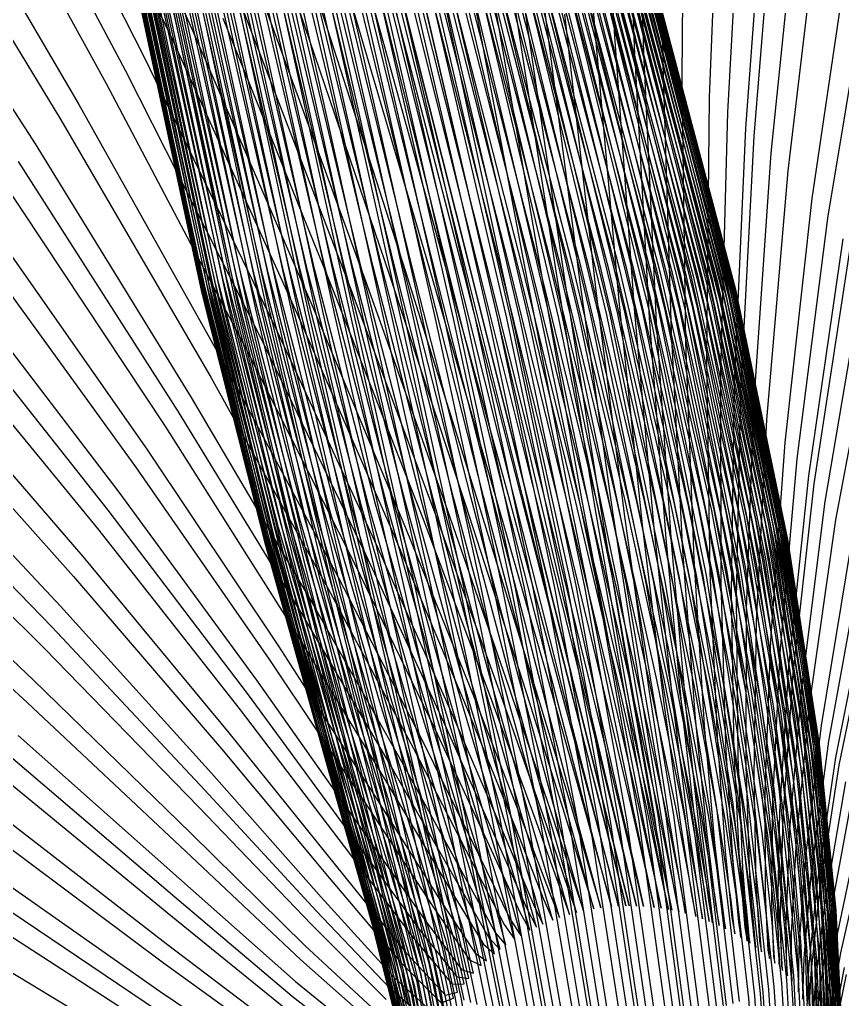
# Model space of a CAD drawing. Header units: metres. Extents: x -300 to 300, y -300 to 300.
# Drawn here: x 5.5 to 149.9, y -166.4 to 5.6 of the extents above; entities that cross this region are included whole.
import ezdxf

# ---------------------------------------------------------------- set-up
doc = ezdxf.new("R2010")
doc.units = ezdxf.units.M

msp = doc.modelspace()

# ---------------------------------------------------------------- linework, layer by layer
for p, q in [((10.32, 60.4), (35.94, 3.58)), ((102.26, 61.33), (106.39, 4.36)), ((106.84, 59.3), (109.9, 2.66)), ((5.76, 58.27), (32.45, 1.81)), ((111.37, 57.07), (113.37, 0.81)), ((113.48, 55.96), (114.99, -0.13)), ((-0.83, 54.8), (27.4, -1.09)), ((117.91, 53.45), (118.39, -2.22)), ((-5.24, 52.19), (24.02, -3.26)), ((122.28, 50.75), (121.73, -4.47)), ((-9.56, 49.41), (20.71, -5.58)), ((-15.8, 44.97), (15.93, -9.28)), ((128.56, 46.44), (126.55, -8.06)), ((132.74, 43.29), (129.75, -10.69)), ((-19.93, 41.73), (12.76, -11.98)), ((136.83, 39.95), (132.88, -13.47)), ((138.73, 38.32), (134.34, -14.83)), ((-25.85, 36.65), (8.22, -16.22)), ((142.68, 34.74), (137.36, -17.82)), ((146.54, 30.98), (140.32, -20.95)), ((152.03, 25.16), (144.53, -25.8)), ((155.63, 21.01), (147.29, -29.26)), ((39.9, -40.71), (28.73, 10.36)), ((40.42, -40.56), (29.24, 10.43)), ((41.28, -40.34), (30.08, 10.54)), ((41.93, -40.2), (30.71, 10.62)), ((42.96, -39.99), (31.71, 10.72)), ((43.72, -39.85), (32.46, 10.79)), ((44.53, -39.72), (33.24, 10.86)), ((45.8, -39.52), (34.48, 10.96)), ((46.72, -39.4), (35.37, 11.03)), ((48.15, -39.21), (36.76, 11.12)), ((49.17, -39.09), (37.75, 11.18)), ((50.23, -38.98), (38.79, 11.24)), ((51.87, -38.81), (40.38, 11.33)), ((53.02, -38.7), (41.5, 11.38)), ((54.78, -38.55), (43.21, 11.46)), ((56.02, -38.45), (44.42, 11.51)), ((57.3, -38.36), (45.66, 11.56)), ((59.22, -38.23), (47.53, 11.62)), ((60.57, -38.15), (48.84, 11.67)), ((62.6, -38.04), (50.81, 11.72)), ((64, -37.97), (52.18, 11.76)), ((65.44, -37.9), (53.58, 11.8)), ((67.58, -37.81), (55.66, 11.84)), ((69.07, -37.76), (57.11, 11.87)), ((57.39, 10.65), (73.21, -38.61)), ((71.28, -37.69), (59.26, 11.9)), ((72.8, -37.64), (60.74, 11.93)), ((74.33, -37.61), (62.23, 11.94)), ((62.83, 11.47), (77.36, -37.94)), ((76.61, -37.56), (64.45, 11.97)), ((78.17, -37.54), (65.97, 11.98)), ((66.53, 11.81), (80.2, -37.66)), ((80.48, -37.52), (68.21, 11.99)), ((82.05, -37.51), (69.74, 12)), ((70.25, 11.98), (83.04, -37.52)), ((83.63, -37.5), (71.28, 12)), ((72, 12), (84.38, -37.5)), ((84.38, -37.5), (72, 12)), ((85.95, -37.5), (73.53, 12)), ((87.53, -37.51), (75.07, 11.99)), ((75.71, 11.91), (87.21, -37.57)), ((89.84, -37.53), (77.31, 11.98)), ((91.4, -37.55), (78.83, 11.97)), ((79.42, 11.65), (90.05, -37.79)), ((92.96, -37.58), (80.35, 11.96)), ((93.69, -37.59), (81.06, 11.95)), ((95.23, -37.63), (82.56, 11.93)), ((96.76, -37.67), (84.04, 11.91)), ((84.87, 10.95), (94.21, -38.36)), ((98.98, -37.73), (86.21, 11.88)), ((100.47, -37.78), (87.66, 11.85)), ((101.94, -37.84), (89.09, 11.83)), ((102.63, -37.87), (89.76, 11.81)), ((104.07, -37.93), (91.16, 11.78)), ((105.49, -38), (92.54, 11.74)), ((107.54, -38.11), (94.53, 11.69)), ((108.89, -38.19), (95.85, 11.65)), ((110.23, -38.28), (97.15, 11.6)), ((110.84, -38.32), (97.75, 11.58)), ((112.13, -38.41), (99, 11.53)), ((113.38, -38.51), (100.22, 11.49)), ((115.17, -38.65), (101.96, 11.41)), ((116.34, -38.76), (103.1, 11.36)), ((117.48, -38.87), (104.2, 11.3)), ((118, -38.92), (104.71, 11.27)), ((119.08, -39.04), (105.76, 11.21)), ((120.12, -39.16), (106.77, 11.15)), ((121.58, -39.34), (108.19, 11.06)), ((122.52, -39.46), (109.1, 11)), ((123.41, -39.59), (109.98, 10.93)), ((123.82, -39.65), (110.37, 10.9)), ((124.65, -39.79), (111.18, 10.83)), ((125.43, -39.93), (111.94, 10.76)), ((126.5, -40.13), (112.98, 10.65)), ((127.17, -40.27), (113.63, 10.58)), ((127.79, -40.42), (114.23, 10.51)), ((128.06, -40.49), (114.5, 10.47)), ((128.61, -40.64), (115.03, 10.39)), ((37.5, -42.17), (26.4, 9.61)), ((37.53, -42.01), (26.43, 9.69)), ((37.55, -42.4), (26.45, 9.49)), ((37.65, -42.56), (26.54, 9.41)), ((37.68, -41.78), (26.57, 9.81)), ((37.8, -42.71), (26.69, 9.33)), ((37.84, -41.62), (26.73, 9.89)), ((38.06, -41.46), (26.95, 9.97)), ((38.11, -42.94), (27, 9.21)), ((38.39, -43.1), (27.27, 9.13)), ((38.48, -41.24), (27.35, 10.09)), ((38.82, -41.08), (27.69, 10.17)), ((38.9, -43.32), (27.76, 9.02)), ((39.31, -43.48), (28.16, 8.94)), ((39.43, -40.86), (28.27, 10.28)), ((39.77, -43.63), (28.61, 8.86)), ((40, -43.7), (28.83, 8.83)), ((40.54, -43.85), (29.35, 8.75)), ((41.12, -43.99), (29.92, 8.68)), ((53.72, 9.88), (70.4, -39.25)), ((88.55, 10.27), (97.02, -38.93)), ((92.21, 9.4), (99.82, -39.64)), ((93.93, 8.94), (101.14, -40.02)), ((127.3, -44.07), (113.76, 8.64)), ((127.91, -43.92), (114.35, 8.71)), ((128.47, -43.78), (114.9, 8.79)), ((129.11, -40.79), (115.52, 10.32)), ((129.2, -43.56), (115.61, 8.9)), ((129.64, -43.41), (116.03, 8.98)), ((129.75, -41.01), (116.14, 10.2)), ((130.02, -43.25), (116.41, 9.05)), ((130.12, -41.16), (116.5, 10.12)), ((130.19, -43.18), (116.57, 9.09)), ((130.44, -41.32), (116.81, 10.05)), ((130.5, -43.03), (116.87, 9.17)), ((130.57, -41.39), (116.94, 10.01)), ((130.75, -42.87), (117.11, 9.25)), ((130.81, -41.55), (117.17, 9.93)), ((131, -41.7), (117.36, 9.85)), ((131.03, -42.64), (117.39, 9.37)), ((131.16, -42.48), (117.51, 9.45)), ((131.18, -41.93), (117.53, 9.73)), ((131.23, -42.32), (117.58, 9.53)), ((131.24, -42.09), (117.59, 9.65)), ((131.25, -42.25), (117.6, 9.57)), ((42.07, -44.21), (30.84, 8.57)), ((42.77, -44.35), (31.53, 8.49)), ((43.52, -44.49), (32.26, 8.42)), ((43.89, -44.55), (32.62, 8.39)), ((44.71, -44.69), (33.41, 8.32)), ((45.57, -44.82), (34.25, 8.25)), ((46.92, -45.01), (35.56, 8.16)), ((47.89, -45.13), (36.51, 8.09)), ((48.9, -45.25), (37.49, 8.03)), ((49.39, -45.31), (37.97, 8)), ((50.46, -45.42), (39.01, 7.94)), ((51.57, -45.54), (40.09, 7.89)), ((53.27, -45.69), (41.74, 7.8)), ((54.46, -45.8), (42.9, 7.75)), ((55.69, -45.9), (44.1, 7.7)), ((56.29, -45.94), (44.67, 7.68)), ((44.73, 7.24), (63.54, -41.42)), ((57.57, -46.03), (45.92, 7.63)), ((58.87, -46.12), (47.19, 7.59)), ((48.35, 8.43), (66.3, -40.44)), ((60.85, -46.24), (49.12, 7.52)), ((62.23, -46.32), (50.46, 7.48)), ((63.63, -46.39), (51.82, 7.45)), ((64.3, -46.42), (52.47, 7.43)), ((65.74, -46.49), (53.87, 7.4)), ((67.2, -46.55), (55.29, 7.37)), ((69.38, -46.63), (57.41, 7.33)), ((70.88, -46.68), (58.87, 7.3)), ((72.4, -46.72), (60.35, 7.28)), ((73.12, -46.74), (61.05, 7.27)), ((74.66, -46.77), (62.54, 7.25)), ((76.2, -46.8), (64.05, 7.24)), ((78.5, -46.84), (66.28, 7.22)), ((80.07, -46.86), (67.81, 7.21)), ((81.64, -46.87), (69.34, 7.2)), ((82.38, -46.87), (70.06, 7.2)), ((83.96, -46.87), (71.6, 7.2)), ((85.54, -46.87), (73.13, 7.2)), ((87.85, -46.86), (75.38, 7.21)), ((89.43, -46.85), (76.91, 7.21)), ((90.99, -46.83), (78.44, 7.22)), ((91.73, -46.82), (79.15, 7.23)), ((93.28, -46.79), (80.66, 7.24)), ((94.82, -46.76), (82.16, 7.26)), ((97.07, -46.7), (84.35, 7.29)), ((98.58, -46.65), (85.82, 7.31)), ((100.08, -46.6), (87.28, 7.34)), ((100.78, -46.58), (87.96, 7.35)), ((102.25, -46.52), (89.38, 7.38)), ((103.69, -46.46), (90.79, 7.41)), ((105.78, -46.36), (92.83, 7.46)), ((107.18, -46.28), (94.18, 7.5)), ((108.54, -46.2), (95.51, 7.54)), ((109.17, -46.17), (96.12, 7.56)), ((110.5, -46.08), (97.41, 7.61)), ((97.56, 7.83), (103.91, -40.94)), ((111.79, -45.99), (98.67, 7.65)), ((113.64, -45.85), (100.47, 7.73)), ((114.86, -45.75), (101.65, 7.78)), ((116.04, -45.64), (102.8, 7.83)), ((116.58, -45.59), (103.33, 7.86)), ((117.71, -45.48), (104.43, 7.91)), ((118.8, -45.37), (105.49, 7.97)), ((120.33, -45.19), (106.98, 8.06)), ((121.32, -45.07), (107.94, 8.12)), ((122.27, -44.95), (108.87, 8.19)), ((122.71, -44.89), (109.29, 8.22)), ((123.59, -44.76), (110.15, 8.29)), ((124.43, -44.62), (110.97, 8.35)), ((125.59, -44.42), (112.09, 8.46)), ((126.32, -44.28), (112.8, 8.53)), ((127, -44.14), (113.46, 8.6)), ((41.15, 5.88), (60.8, -42.54)), ((101.16, 6.55), (106.66, -41.99)), ((35.94, 3.58), (56.82, -44.44)), ((106.39, 4.36), (110.66, -43.8)), ((32.45, 1.81), (54.15, -45.9)), ((109.9, 2.66), (113.34, -45.19)), ((113.37, 0.81), (115.99, -46.72)), ((27.4, -1.09), (50.29, -48.29)), ((114.99, -0.13), (117.23, -47.49)), ((24.02, -3.26), (47.71, -50.08)), ((118.39, -2.22), (119.83, -49.21)), ((121.73, -4.47), (122.38, -51.07)), ((20.71, -5.58), (45.17, -51.99)), ((126.55, -8.06), (126.07, -54.03)), ((15.93, -9.28), (41.52, -55.04)), ((12.76, -11.98), (39.1, -57.26)), ((129.75, -10.69), (128.51, -56.19)), ((132.88, -13.47), (130.91, -58.48)), ((134.34, -14.83), (132.02, -59.61)), ((8.22, -16.22), (35.63, -60.75)), ((137.36, -17.82), (134.33, -62.07)), ((5.23, -19.28), (33.34, -63.27)), ((140.32, -20.95), (136.59, -64.65)), ((2.31, -22.47), (31.11, -65.91)), ((144.53, -25.8), (139.81, -68.65)), ((-1.85, -27.42), (27.94, -69.98)), ((-4.57, -30.94), (25.86, -72.88)), ((147.29, -29.26), (141.92, -71.5)), ((149.97, -32.85), (143.96, -74.46)), ((151.2, -34.59), (144.9, -75.89)), ((-8.41, -36.35), (22.92, -77.34)), ((78.06, -78.54), (67.58, -37.81)), ((79.51, -78.44), (69.07, -37.76)), ((81.67, -78.32), (71.28, -37.69)), ((83.16, -78.25), (72.8, -37.64)), ((84.67, -78.19), (74.33, -37.61)), ((86.9, -78.11), (76.61, -37.56)), ((88.43, -78.07), (78.17, -37.54)), ((80.2, -37.66), (91.28, -78.13)), ((90.69, -78.03), (80.48, -37.52)), ((92.23, -78.01), (82.05, -37.51)), ((83.04, -37.52), (93.47, -78.01)), ((93.77, -78), (83.63, -37.5)), ((84.38, -37.5), (94.5, -78)), ((94.5, -78), (84.38, -37.5)), ((96.04, -78), (85.95, -37.5)), ((87.21, -37.57), (96.69, -78.06)), ((97.59, -78.02), (87.53, -37.51)), ((99.85, -78.06), (89.84, -37.53)), ((90.05, -37.79), (98.88, -78.23)), ((101.38, -78.09), (91.4, -37.55)), ((102.9, -78.14), (92.96, -37.58)), ((103.62, -78.16), (93.69, -37.59)), ((105.13, -78.22), (95.23, -37.63)), ((106.62, -78.29), (96.76, -37.67)), ((108.8, -78.4), (98.98, -37.73)), ((110.26, -78.49), (100.47, -37.78)), ((111.7, -78.59), (101.94, -37.84)), ((56.73, -81.5), (45.8, -39.52)), ((57.63, -81.28), (46.72, -39.4)), ((59.03, -80.96), (48.15, -39.21)), ((60.03, -80.75), (49.17, -39.09)), ((61.07, -80.55), (50.23, -38.98)), ((62.67, -80.26), (51.87, -38.81)), ((63.8, -80.08), (53.02, -38.7)), ((65.52, -79.82), (54.78, -38.55)), ((66.74, -79.65), (56.02, -38.45)), ((67.98, -79.49), (57.3, -38.36)), ((69.87, -79.27), (59.22, -38.23)), ((71.19, -79.12), (60.57, -38.15)), ((73.17, -78.93), (62.6, -38.04)), ((74.55, -78.81), (64, -37.97)), ((75.96, -78.69), (65.44, -37.9)), ((70.4, -39.25), (83.72, -79.42)), ((73.21, -38.61), (85.89, -78.9)), ((77.36, -37.94), (89.09, -78.36)), ((94.21, -38.36), (102.09, -78.7)), ((97.02, -38.93), (104.26, -79.16)), ((112.37, -78.64), (102.63, -37.87)), ((113.79, -78.75), (104.07, -37.93)), ((115.18, -78.87), (105.49, -38)), ((117.18, -79.06), (107.54, -38.11)), ((118.51, -79.2), (108.89, -38.19)), ((119.81, -79.34), (110.23, -38.28)), ((120.42, -79.41), (110.84, -38.32)), ((121.68, -79.57), (112.13, -38.41)), ((122.91, -79.74), (113.38, -38.51)), ((124.66, -79.99), (115.17, -38.65)), ((125.8, -80.18), (116.34, -38.76)), ((126.91, -80.37), (117.48, -38.87)), ((127.43, -80.46), (118, -38.92)), ((128.48, -80.66), (119.08, -39.04)), ((129.5, -80.86), (120.12, -39.16)), ((130.93, -81.17), (121.58, -39.34)), ((131.85, -81.39), (122.52, -39.46)), ((153.74, -38.35), (146.84, -78.99)), ((-10.91, -40.18), (21.01, -80.49)), ((49.56, -84.46), (38.48, -41.24)), ((49.89, -84.19), (38.82, -41.08)), ((50.49, -83.8), (39.43, -40.86)), ((50.95, -83.54), (39.9, -40.71)), ((51.46, -83.29), (40.42, -40.56)), ((52.3, -82.91), (41.28, -40.34)), ((52.93, -82.66), (41.93, -40.2)), ((53.95, -82.31), (42.96, -39.99)), ((54.7, -82.07), (43.72, -39.85)), ((55.49, -81.83), (44.53, -39.72)), ((66.3, -40.44), (80.56, -80.39)), ((99.82, -39.64), (106.42, -79.74)), ((101.14, -40.02), (107.43, -80.05)), ((103.91, -40.94), (109.57, -80.8)), ((132.72, -81.62), (123.41, -39.59)), ((133.12, -81.72), (123.82, -39.65)), ((133.94, -81.96), (124.65, -39.79)), ((134.7, -82.19), (125.43, -39.93)), ((135.75, -82.55), (126.5, -40.13)), ((136.4, -82.79), (127.17, -40.27)), ((137.01, -83.05), (127.79, -40.42)), ((137.28, -83.17), (128.06, -40.49)), ((137.82, -83.42), (128.61, -40.64)), ((138.3, -83.68), (129.11, -40.79)), ((138.93, -84.06), (129.75, -41.01)), ((139.29, -84.33), (130.12, -41.16)), ((48.6, -86.06), (37.5, -42.17)), ((48.63, -85.79), (37.53, -42.01)), ((48.65, -86.47), (37.55, -42.4)), ((48.74, -86.74), (37.65, -42.56)), ((48.78, -85.39), (37.68, -41.78)), ((48.89, -87.01), (37.8, -42.71)), ((48.94, -85.12), (37.84, -41.62)), ((49.15, -84.85), (38.06, -41.46)), ((49.2, -87.41), (38.11, -42.94)), ((60.8, -42.54), (76.31, -82.1)), ((63.54, -41.42), (78.42, -81.19)), ((106.66, -41.99), (111.69, -81.65)), ((139.6, -84.6), (130.44, -41.32)), ((139.73, -84.72), (130.57, -41.39)), ((139.91, -87.28), (130.75, -42.87)), ((139.97, -84.99), (130.81, -41.55)), ((140.15, -85.26), (131, -41.7)), ((140.19, -86.88), (131.03, -42.64)), ((140.31, -86.61), (131.16, -42.48)), ((140.33, -85.66), (131.18, -41.93)), ((140.38, -86.34), (131.23, -42.32)), ((140.39, -85.94), (131.24, -42.09)), ((140.4, -86.21), (131.25, -42.25)), ((156.19, -42.24), (148.72, -82.19)), ((-13.31, -44.11), (19.17, -83.73)), ((49.48, -87.67), (38.39, -43.1)), ((49.97, -88.07), (38.9, -43.32)), ((50.37, -88.33), (39.31, -43.48)), ((50.82, -88.59), (39.77, -43.63)), ((51.05, -88.71), (40, -43.7)), ((51.57, -88.97), (40.54, -43.85)), ((52.14, -89.22), (41.12, -43.99)), ((53.07, -89.59), (42.07, -44.21)), ((53.76, -89.83), (42.77, -44.35)), ((54.49, -90.07), (43.52, -44.49)), ((54.86, -90.18), (43.89, -44.55)), ((55.66, -90.42), (44.71, -44.69)), ((56.82, -44.44), (73.24, -83.64)), ((110.66, -43.8), (114.78, -83.12)), ((133.73, -90.31), (124.43, -44.62)), ((134.86, -89.96), (125.59, -44.42)), ((135.57, -89.72), (126.32, -44.28)), ((136.24, -89.47), (127, -44.14)), ((136.53, -89.35), (127.3, -44.07)), ((137.13, -89.1), (127.91, -43.92)), ((137.68, -88.85), (128.47, -43.78)), ((138.4, -88.47), (129.2, -43.56)), ((138.82, -88.2), (129.64, -43.41)), ((139.2, -87.94), (130.02, -43.25)), ((139.36, -87.82), (130.19, -43.18)), ((139.66, -87.55), (130.5, -43.03)), ((56.5, -90.64), (45.57, -44.82)), ((57.82, -90.97), (46.92, -45.01)), ((58.77, -91.19), (47.89, -45.13)), ((59.76, -91.39), (48.9, -45.25)), ((60.24, -91.49), (49.39, -45.31)), ((61.29, -91.69), (50.46, -45.42)), ((62.38, -91.89), (51.57, -45.54)), ((64.04, -92.16), (53.27, -45.69)), ((54.15, -45.9), (71.18, -84.83)), ((65.21, -92.34), (54.46, -45.8)), ((66.42, -92.51), (55.69, -45.9)), ((67, -92.58), (56.29, -45.94)), ((68.25, -92.74), (57.57, -46.03)), ((69.53, -92.9), (58.87, -46.12)), ((71.47, -93.11), (60.85, -46.24)), ((72.82, -93.24), (62.23, -46.32)), ((74.19, -93.36), (63.63, -46.39)), ((74.84, -93.42), (64.3, -46.42)), ((115.46, -93.31), (105.78, -46.36)), ((116.83, -93.18), (107.18, -46.28)), ((118.16, -93.04), (108.54, -46.2)), ((118.78, -92.97), (109.17, -46.17)), ((120.08, -92.83), (110.5, -46.08)), ((121.35, -92.67), (111.79, -45.99)), ((113.34, -45.19), (116.85, -84.25)), ((123.16, -92.43), (113.64, -45.85)), ((124.35, -92.25), (114.86, -45.75)), ((125.5, -92.07), (116.04, -45.64)), ((126.04, -91.99), (116.58, -45.59)), ((127.14, -91.79), (117.71, -45.48)), ((128.21, -91.6), (118.8, -45.37)), ((129.71, -91.3), (120.33, -45.19)), ((130.68, -91.08), (121.32, -45.07)), ((131.61, -90.87), (122.27, -44.95)), ((132.03, -90.76), (122.71, -44.89)), ((132.9, -90.54), (123.59, -44.76)), ((76.25, -93.53), (65.74, -46.49)), ((77.68, -93.64), (67.2, -46.55)), ((79.81, -93.77), (69.38, -46.63)), ((81.29, -93.86), (70.88, -46.68)), ((82.77, -93.93), (72.4, -46.72)), ((83.48, -93.96), (73.12, -46.74)), ((84.98, -94.02), (74.66, -46.77)), ((86.5, -94.08), (76.2, -46.8)), ((88.75, -94.14), (78.5, -46.84)), ((90.28, -94.17), (80.07, -46.86)), ((91.82, -94.19), (81.64, -46.87)), ((92.55, -94.19), (82.38, -46.87)), ((94.09, -94.2), (83.96, -46.87)), ((95.64, -94.2), (85.54, -46.87)), ((97.91, -94.18), (87.85, -46.86)), ((99.45, -94.15), (89.43, -46.85)), ((100.98, -94.12), (90.99, -46.83)), ((101.7, -94.1), (91.73, -46.82)), ((103.22, -94.05), (93.28, -46.79)), ((104.73, -94), (94.82, -46.76)), ((106.93, -93.9), (97.07, -46.7)), ((108.41, -93.82), (98.58, -46.65)), ((109.88, -93.73), (100.08, -46.6)), ((110.56, -93.69), (100.78, -46.58)), ((112, -93.59), (102.25, -46.52)), ((113.42, -93.48), (103.69, -46.46)), ((115.99, -46.72), (118.9, -85.5)), ((117.23, -47.49), (119.85, -86.12)), ((50.29, -48.29), (68.2, -86.77)), ((119.83, -49.21), (121.85, -87.52)), ((-16.68, -50.11), (16.6, -88.68)), ((47.71, -50.08), (66.21, -88.22)), ((122.38, -51.07), (123.83, -89.03)), ((45.17, -51.99), (64.25, -89.78)), ((-18.84, -54.31), (14.95, -92.14)), ((41.52, -55.04), (61.44, -92.26)), ((126.07, -54.03), (126.67, -91.44)), ((128.51, -56.19), (128.55, -93.2)), ((39.1, -57.26), (59.57, -94.07)), ((130.91, -58.48), (130.4, -95.06)), ((132.02, -59.61), (131.26, -95.97)), ((-21.83, -60.67), (12.66, -97.38)), ((35.63, -60.75), (56.89, -96.91)), ((33.34, -63.27), (55.13, -98.96)), ((134.33, -62.07), (133.04, -97.97)), ((-23.74, -65.11), (11.2, -101.04)), ((136.59, -64.65), (134.79, -100.07)), ((31.11, -65.91), (53.4, -101.09)), ((139.81, -68.65), (137.27, -103.32)), ((-25.53, -69.64), (9.83, -104.77)), ((27.94, -69.98), (50.95, -104.41)), ((141.92, -71.5), (138.9, -105.64)), ((25.86, -72.88), (49.35, -106.77)), ((143.96, -74.46), (140.47, -108.05)), ((-27.97, -76.44), (7.97, -110.38)), ((22.92, -77.34), (47.09, -110.39)), ((144.9, -75.89), (141.2, -109.21)), ((80.24, -111.28), (71.19, -79.12)), ((82.13, -110.97), (73.17, -78.93)), ((83.44, -110.78), (74.55, -78.81)), ((84.77, -110.6), (75.96, -78.69)), ((86.76, -110.35), (78.06, -78.54)), ((88.14, -110.21), (79.51, -78.44)), ((90.2, -110.01), (81.67, -78.32)), ((91.61, -109.9), (83.16, -78.25)), ((93.04, -109.8), (84.67, -78.19)), ((85.89, -78.9), (95.54, -110.22)), ((95.16, -109.68), (86.9, -78.11)), ((96.61, -109.61), (88.43, -78.07)), ((89.09, -78.36), (98.08, -109.78)), ((98.75, -109.54), (90.69, -78.03)), ((91.28, -78.13), (99.82, -109.6)), ((100.22, -109.52), (92.23, -78.01)), ((93.47, -78.01), (101.55, -109.51)), ((101.68, -109.5), (93.77, -78)), ((94.5, -78), (102.38, -109.5)), ((102.38, -109.5), (94.5, -78)), ((103.84, -109.51), (96.04, -78)), ((96.69, -78.06), (104.11, -109.55)), ((105.3, -109.53), (97.59, -78.02)), ((98.88, -78.23), (105.85, -109.69)), ((107.45, -109.59), (99.85, -78.06)), ((108.91, -109.65), (101.38, -78.09)), ((102.09, -78.7), (108.4, -110.06)), ((110.35, -109.72), (102.9, -78.14)), ((111.03, -109.76), (103.62, -78.16)), ((112.46, -109.85), (105.13, -78.22)), ((113.88, -109.96), (106.62, -78.29)), ((115.95, -110.14), (108.8, -78.4)), ((117.33, -110.28), (110.26, -78.49)), ((118.7, -110.44), (111.7, -78.59)), ((119.34, -110.52), (112.37, -78.64)), ((120.68, -110.69), (113.79, -78.75)), ((122, -110.88), (115.18, -78.87)), ((123.91, -111.18), (117.18, -79.06)), ((146.84, -78.99), (142.7, -111.73)), ((21.01, -80.49), (45.61, -112.95)), ((69.65, -113.87), (60.03, -80.75)), ((70.64, -113.55), (61.07, -80.55)), ((72.15, -113.1), (62.67, -80.26)), ((73.23, -112.8), (63.8, -80.08)), ((74.87, -112.39), (65.52, -79.82)), ((76.02, -112.12), (66.74, -79.65)), ((77.2, -111.86), (67.98, -79.49)), ((78.99, -111.51), (69.87, -79.27)), ((80.56, -80.39), (91.31, -111.41)), ((83.72, -79.42), (93.82, -110.64)), ((104.26, -79.16), (110.12, -110.43)), ((106.42, -79.74), (111.84, -110.89)), ((107.43, -80.05), (112.64, -111.14)), ((109.57, -80.8), (114.34, -111.74)), ((125.17, -111.4), (118.51, -79.2)), ((126.41, -111.63), (119.81, -79.34)), ((126.98, -111.75), (120.42, -79.41)), ((128.17, -112), (121.68, -79.57)), ((129.34, -112.26), (122.91, -79.74)), ((131, -112.67), (124.66, -79.99)), ((132.09, -112.96), (125.8, -80.18)), ((133.15, -113.26), (126.91, -80.37)), ((133.63, -113.4), (127.43, -80.46)), ((134.64, -113.72), (128.48, -80.66)), ((-29.49, -81.16), (6.81, -114.26)), ((63.88, -116.34), (53.95, -82.31)), ((64.59, -115.96), (54.7, -82.07)), ((65.34, -115.59), (55.49, -81.83)), ((66.52, -115.05), (56.73, -81.5)), ((67.37, -114.7), (57.63, -81.28)), ((68.7, -114.2), (59.03, -80.96)), ((76.31, -82.1), (87.94, -112.78)), ((78.42, -81.19), (89.61, -112.05)), ((111.69, -81.65), (116.02, -112.43)), ((135.6, -114.04), (129.5, -80.86)), ((136.96, -114.54), (130.93, -81.17)), ((137.83, -114.89), (131.85, -81.39)), ((138.66, -115.24), (132.72, -81.62)), ((139.04, -115.41), (133.12, -81.72)), ((139.81, -115.78), (133.94, -81.96)), ((140.54, -116.16), (134.7, -82.19)), ((141.54, -116.72), (135.75, -82.55)), ((148.72, -82.19), (144.14, -114.33)), ((19.17, -83.73), (44.19, -115.59)), ((60.03, -119.33), (49.89, -84.19)), ((60.59, -118.71), (50.49, -83.8)), ((61.03, -118.3), (50.95, -83.54)), ((61.52, -117.89), (51.46, -83.29)), ((62.32, -117.3), (52.3, -82.91)), ((62.91, -116.91), (52.93, -82.66)), ((73.24, -83.64), (85.5, -114.02)), ((114.78, -83.12), (118.47, -113.6)), ((116.85, -84.25), (120.12, -114.51)), ((142.16, -117.11), (136.4, -82.79)), ((142.73, -117.51), (137.01, -83.05)), ((142.99, -117.7), (137.28, -83.17)), ((143.5, -118.11), (137.82, -83.42)), ((143.96, -118.52), (138.3, -83.68)), ((144.55, -119.13), (138.93, -84.06)), ((58.83, -121.87), (48.63, -85.79)), ((58.97, -121.24), (48.78, -85.39)), ((59.12, -120.81), (48.94, -85.12)), ((59.32, -120.38), (49.15, -84.85)), ((59.71, -119.75), (49.56, -84.46)), ((71.18, -84.83), (83.86, -114.97)), ((118.9, -85.5), (121.74, -115.5)), ((144.9, -119.55), (139.29, -84.33)), ((145.19, -119.98), (139.6, -84.6)), ((145.32, -120.18), (139.73, -84.72)), ((145.54, -120.6), (139.97, -84.99)), ((145.72, -121.03), (140.15, -85.26)), ((145.89, -121.67), (140.33, -85.66)), ((145.94, -122.1), (140.39, -85.94)), ((58.8, -122.31), (48.6, -86.06)), ((58.84, -122.94), (48.65, -86.47)), ((58.94, -123.37), (48.74, -86.74)), ((59.07, -123.81), (48.89, -87.01)), ((59.37, -124.44), (49.2, -87.41)), ((59.63, -124.86), (49.48, -87.67)), ((68.2, -86.77), (81.5, -116.52)), ((119.85, -86.12), (122.5, -116)), ((121.85, -87.52), (124.09, -117.12)), ((145.25, -124.66), (139.66, -87.55)), ((145.49, -124.23), (139.91, -87.28)), ((145.75, -123.6), (140.19, -86.88)), ((145.86, -123.17), (140.31, -86.61)), ((145.93, -122.74), (140.38, -86.34)), ((145.95, -122.53), (140.4, -86.21)), ((151.34, -87.07), (146.17, -118.3)), ((16.6, -88.68), (42.21, -119.61)), ((60.1, -125.48), (49.97, -88.07)), ((60.48, -125.9), (50.37, -88.33)), ((60.91, -126.32), (50.82, -88.59)), ((61.13, -126.51), (51.05, -88.71)), ((61.62, -126.92), (51.57, -88.97)), ((62.17, -127.32), (52.14, -89.22)), ((66.21, -88.22), (79.92, -117.69)), ((123.83, -89.03), (125.65, -118.33)), ((142.28, -127.53), (136.53, -89.35)), ((142.85, -127.13), (137.13, -89.1)), ((143.37, -126.72), (137.68, -88.85)), ((144.05, -126.12), (138.4, -88.47)), ((144.45, -125.7), (138.82, -88.2)), ((144.81, -125.28), (139.2, -87.94)), ((144.96, -125.09), (139.36, -87.82)), ((63.05, -127.9), (53.07, -89.59)), ((63.7, -128.29), (53.76, -89.83)), ((64.4, -128.67), (54.49, -90.07)), ((64.74, -128.85), (54.86, -90.18)), ((65.5, -129.22), (55.66, -90.42)), ((66.3, -129.58), (56.5, -90.64)), ((67.56, -130.1), (57.82, -90.97)), ((64.25, -89.78), (78.37, -118.93)), ((136.72, -130.28), (130.68, -91.08)), ((137.61, -129.93), (131.61, -90.87)), ((138.01, -129.77), (132.03, -90.76)), ((138.83, -129.41), (132.9, -90.54)), ((139.61, -129.04), (133.73, -90.31)), ((140.69, -128.49), (134.86, -89.96)), ((141.37, -128.11), (135.57, -89.72)), ((142, -127.72), (136.24, -89.47)), ((153.03, -90.49), (147.47, -121.08)), ((14.95, -92.14), (40.93, -122.42)), ((68.46, -130.44), (58.77, -91.19)), ((69.4, -130.77), (59.76, -91.39)), ((69.85, -130.92), (60.24, -91.49)), ((70.85, -131.24), (61.29, -91.69)), ((61.44, -92.26), (76.13, -120.92)), ((71.88, -131.55), (62.38, -91.89)), ((73.46, -131.98), (64.04, -92.16)), ((74.57, -132.27), (65.21, -92.34)), ((75.71, -132.54), (66.42, -92.51)), ((76.26, -132.66), (67, -92.58)), ((77.45, -132.91), (68.25, -92.74)), ((78.67, -133.16), (69.53, -92.9)), ((126.66, -133.04), (120.08, -92.83)), ((127.86, -132.8), (121.35, -92.67)), ((129.58, -132.41), (123.16, -92.43)), ((130.71, -132.13), (124.35, -92.25)), ((131.81, -131.85), (125.5, -92.07)), ((132.31, -131.71), (126.04, -91.99)), ((126.67, -91.44), (127.91, -120.26)), ((133.36, -131.41), (127.14, -91.79)), ((134.38, -131.09), (128.21, -91.6)), ((135.8, -130.61), (129.71, -91.3)), ((59.57, -94.07), (74.65, -122.36)), ((80.51, -133.49), (71.47, -93.11)), ((81.79, -133.7), (72.82, -93.24)), ((83.09, -133.9), (74.19, -93.36)), ((83.71, -133.99), (74.84, -93.42)), ((85.05, -134.16), (76.25, -93.53)), ((86.41, -134.33), (77.68, -93.64)), ((88.43, -134.55), (79.81, -93.77)), ((89.83, -134.68), (81.29, -93.86)), ((91.24, -134.8), (82.77, -93.93)), ((91.91, -134.85), (83.48, -93.96)), ((93.34, -134.95), (84.98, -94.02)), ((94.78, -135.03), (86.5, -94.08)), ((96.91, -135.12), (88.75, -94.14)), ((98.37, -135.17), (90.28, -94.17)), ((99.83, -135.2), (91.82, -94.19)), ((100.52, -135.21), (92.55, -94.19)), ((101.99, -135.22), (94.09, -94.2)), ((103.45, -135.22), (95.64, -94.2)), ((105.61, -135.19), (97.91, -94.18)), ((107.07, -135.15), (99.45, -94.15)), ((108.52, -135.1), (100.98, -94.12)), ((109.21, -135.07), (101.7, -94.1)), ((110.65, -134.99), (103.22, -94.05)), ((112.09, -134.9), (104.73, -94)), ((114.18, -134.74), (106.93, -93.9)), ((115.58, -134.62), (108.41, -93.82)), ((116.97, -134.48), (109.88, -93.73)), ((117.62, -134.41), (110.56, -93.69)), ((118.99, -134.25), (112, -93.59)), ((120.33, -134.08), (113.42, -93.48)), ((122.28, -133.81), (115.46, -93.31)), ((123.57, -133.6), (116.83, -93.18)), ((124.84, -133.38), (118.16, -93.04)), ((125.43, -133.28), (118.78, -92.97)), ((128.55, -93.2), (129.4, -121.67)), ((154.64, -94), (148.71, -123.94)), ((130.4, -95.06), (130.87, -123.16)), ((131.26, -95.97), (131.55, -123.89)), ((155.37, -95.68), (149.28, -125.3)), ((12.66, -97.38), (39.17, -126.69)), ((56.89, -96.91), (72.52, -124.64)), ((133.04, -97.97), (132.97, -125.49)), ((55.13, -98.96), (71.12, -126.28)), ((11.2, -101.04), (38.04, -129.66)), ((53.4, -101.09), (69.75, -127.99)), ((134.79, -100.07), (134.35, -127.17)), ((9.83, -104.77), (36.99, -132.69)), ((50.95, -104.41), (67.81, -130.64)), ((137.27, -103.32), (136.32, -129.78)), ((138.9, -105.64), (137.62, -131.63)), ((49.35, -106.77), (66.54, -132.53)), ((140.47, -108.05), (138.87, -133.56)), ((96.6, -132.76), (90.2, -110.01)), ((97.92, -132.59), (91.61, -109.9)), ((99.26, -132.45), (93.04, -109.8)), ((101.24, -132.27), (95.16, -109.68)), ((102.6, -132.17), (96.61, -109.61)), ((98.08, -109.78), (104.41, -132.22)), ((104.61, -132.07), (98.75, -109.54)), ((99.82, -109.6), (105.86, -132.08)), ((105.98, -132.02), (100.22, -109.52)), ((101.55, -109.51), (107.31, -132.01)), ((107.35, -132), (101.68, -109.5)), ((102.38, -109.5), (108, -132)), ((108, -132), (102.38, -109.5)), ((109.37, -132.01), (103.84, -109.51)), ((104.11, -109.55), (109.45, -132.04)), ((110.74, -132.04), (105.3, -109.53)), ((105.85, -109.69), (110.9, -132.15)), ((112.76, -132.13), (107.45, -109.59)), ((108.4, -110.06), (113.03, -132.44)), ((114.12, -132.22), (108.91, -109.65)), ((115.47, -132.32), (110.35, -109.72)), ((116.11, -132.38), (111.03, -109.76)), ((117.45, -132.52), (112.46, -109.85)), ((118.78, -132.68), (113.88, -109.96)), ((141.2, -109.21), (139.44, -134.49)), ((7.97, -110.38), (35.55, -137.25)), ((47.09, -110.39), (64.74, -135.43)), ((86.11, -135), (78.99, -111.51)), ((87.28, -134.66), (80.24, -111.28)), ((89.04, -134.2), (82.13, -110.97)), ((90.27, -133.91), (83.44, -110.78)), ((91.52, -133.64), (84.77, -110.6)), ((93.38, -133.27), (86.76, -110.35)), ((94.67, -133.05), (88.14, -110.21)), ((91.31, -111.41), (98.75, -133.5)), ((93.82, -110.64), (100.85, -132.89)), ((95.54, -110.22), (102.28, -132.57)), ((110.12, -110.43), (114.47, -132.73)), ((111.84, -110.89), (115.91, -133.1)), ((112.64, -111.14), (116.58, -133.29)), ((114.34, -111.74), (118, -133.76)), ((120.71, -132.96), (115.95, -110.14)), ((122.01, -133.17), (117.33, -110.28)), ((123.29, -133.4), (118.7, -110.44)), ((123.89, -133.52), (119.34, -110.52)), ((125.14, -133.78), (120.68, -110.69)), ((126.38, -134.06), (122, -110.88)), ((128.16, -134.51), (123.91, -111.18)), ((129.34, -134.84), (125.17, -111.4)), ((130.5, -135.18), (126.41, -111.63)), ((131.04, -135.35), (126.98, -111.75)), ((142.7, -111.73), (140.63, -136.51)), ((45.61, -112.95), (63.57, -137.49)), ((79.7, -137.37), (72.15, -113.1)), ((80.71, -136.93), (73.23, -112.8)), ((82.24, -136.31), (74.87, -112.39)), ((83.32, -135.91), (76.02, -112.12)), ((84.43, -135.53), (77.2, -111.86)), ((87.94, -112.78), (95.93, -134.58)), ((89.61, -112.05), (97.33, -134.01)), ((116.02, -112.43), (119.41, -134.3)), ((132.16, -135.73), (128.17, -112)), ((133.25, -136.12), (129.34, -112.26)), ((134.81, -136.73), (131, -112.67)), ((135.82, -137.16), (132.09, -112.96)), ((136.81, -137.61), (133.15, -113.26)), ((137.27, -137.82), (133.63, -113.4)), ((6.81, -114.26), (34.65, -140.41)), ((74.43, -140.29), (66.52, -115.05)), ((75.23, -139.76), (67.37, -114.7)), ((76.47, -139.01), (68.7, -114.2)), ((77.36, -138.52), (69.65, -113.87)), ((78.28, -138.04), (70.64, -113.55)), ((83.86, -114.97), (92.52, -136.3)), ((85.5, -114.02), (93.89, -135.55)), ((118.47, -113.6), (121.46, -135.22)), ((120.12, -114.51), (122.83, -135.94)), ((138.21, -138.29), (134.64, -113.72)), ((139.11, -138.78), (135.6, -114.04)), ((140.38, -139.52), (136.96, -114.54)), ((141.2, -140.04), (137.83, -114.89)), ((141.98, -140.57), (138.66, -115.24)), ((144.14, -114.33), (141.78, -138.59)), ((44.19, -115.59), (62.44, -139.6)), ((71.05, -143.06), (62.91, -116.91)), ((71.96, -142.2), (63.88, -116.34)), ((72.62, -141.64), (64.59, -115.96)), ((73.32, -141.08), (65.34, -115.59)), ((81.5, -116.52), (90.55, -137.52)), ((121.74, -115.5), (124.19, -136.72)), ((122.5, -116), (124.82, -137.12)), ((142.33, -140.83), (139.04, -115.41)), ((143.05, -141.38), (139.81, -115.78)), ((143.74, -141.94), (140.54, -116.16)), ((144.67, -142.78), (141.54, -116.72)), ((69.29, -145.14), (61.03, -118.3)), ((69.74, -144.53), (61.52, -117.89)), ((70.49, -143.65), (62.32, -117.3)), ((79.92, -117.69), (89.23, -138.44)), ((124.09, -117.12), (126.15, -138)), ((125.65, -118.33), (127.46, -138.95)), ((145.25, -143.36), (142.16, -117.11)), ((145.79, -143.96), (142.73, -117.51)), ((146.03, -144.24), (142.99, -117.7)), ((146.17, -118.3), (143.39, -141.77)), ((146.5, -144.85), (143.5, -118.11)), ((146.94, -145.46), (143.96, -118.52)), ((5.26, -120.08), (33.46, -145.14)), ((42.21, -119.61), (60.87, -142.81)), ((67.69, -148.24), (59.32, -120.38)), ((68.05, -147.3), (59.71, -119.75)), ((68.35, -146.67), (60.03, -119.33)), ((68.88, -145.75), (60.59, -118.71)), ((78.37, -118.93), (87.93, -139.42)), ((127.91, -120.26), (129.35, -140.46)), ((147.49, -146.38), (144.55, -119.13)), ((147.81, -147), (144.9, -119.55)), ((148.09, -147.64), (145.19, -119.98)), ((148.21, -147.94), (145.32, -120.18)), ((67.23, -150.47), (58.83, -121.87)), ((67.36, -149.52), (58.97, -121.24)), ((67.5, -148.88), (59.12, -120.81)), ((76.13, -120.92), (86.06, -140.98)), ((129.4, -121.67), (130.6, -141.57)), ((147.47, -121.08), (144.42, -143.99)), ((148.42, -148.57), (145.54, -120.6)), ((148.58, -149.22), (145.72, -121.03)), ((148.74, -150.16), (145.89, -121.67)), ((148.79, -150.81), (145.94, -122.1)), ((40.93, -122.42), (59.86, -145.07)), ((67.2, -151.12), (58.8, -122.31)), ((67.24, -152.07), (58.84, -122.94)), ((67.33, -152.71), (58.94, -123.37)), ((67.46, -153.35), (59.07, -123.81)), ((74.65, -122.36), (84.82, -142.12)), ((130.87, -123.16), (131.82, -142.74)), ((148.61, -153.05), (145.75, -123.6)), ((148.72, -152.41), (145.86, -123.17)), ((148.78, -151.76), (145.93, -122.74)), ((148.8, -151.46), (145.95, -122.53)), ((4.32, -124.1), (32.73, -148.41)), ((67.73, -154.3), (59.37, -124.44)), ((67.98, -154.93), (59.63, -124.86)), ((68.42, -155.86), (60.1, -125.48)), ((72.52, -124.64), (83.04, -143.91)), ((131.55, -123.89), (132.39, -143.32)), ((132.97, -125.49), (133.58, -144.58)), ((147.73, -155.56), (144.81, -125.28)), ((147.88, -155.27), (144.96, -125.09)), ((148.14, -154.63), (145.25, -124.66)), ((148.71, -123.94), (145.41, -146.28)), ((148.37, -153.99), (145.49, -124.23)), ((149.28, -125.3), (145.86, -147.37)), ((39.17, -126.69), (58.45, -148.48)), ((68.78, -156.48), (60.48, -125.9)), ((69.17, -157.1), (60.91, -126.32)), ((69.38, -157.39), (61.13, -126.51)), ((69.84, -158), (61.62, -126.92)), ((71.12, -126.28), (81.87, -145.2)), ((134.35, -127.17), (134.73, -145.9)), ((145.89, -158.32), (142.85, -127.13)), ((146.38, -157.71), (143.37, -126.72)), ((147.02, -156.81), (144.05, -126.12)), ((147.4, -156.19), (144.45, -125.7)), ((3.47, -128.16), (32.07, -151.71)), ((70.35, -158.6), (62.17, -127.32)), ((71.18, -159.47), (63.05, -127.9)), ((71.79, -160.05), (63.7, -128.29)), ((72.44, -160.61), (64.4, -128.67)), ((72.76, -160.88), (64.74, -128.85)), ((69.75, -127.99), (80.73, -146.54)), ((143.87, -160.35), (140.69, -128.49)), ((144.51, -159.77), (141.37, -128.11)), ((145.1, -159.19), (142, -127.72)), ((145.36, -158.91), (142.28, -127.53)), ((150.43, -128.24), (146.77, -149.73)), ((38.04, -129.66), (57.56, -150.86)), ((73.47, -161.43), (65.5, -129.22)), ((74.22, -161.97), (66.3, -129.58)), ((75.4, -162.74), (67.56, -130.1)), ((67.81, -130.64), (79.1, -148.63)), ((76.24, -163.25), (68.46, -130.44)), ((139.3, -163.52), (135.8, -130.61)), ((136.32, -129.78), (136.38, -147.95)), ((140.16, -163.01), (136.72, -130.28)), ((140.99, -162.5), (137.61, -129.93)), ((141.36, -162.25), (138.01, -129.77)), ((142.14, -161.72), (138.83, -129.41)), ((142.87, -161.17), (139.61, -129.04)), ((77.12, -163.75), (69.4, -130.77)), ((77.55, -163.98), (69.85, -130.92)), ((78.48, -164.45), (70.85, -131.24)), ((79.45, -164.91), (71.88, -131.55)), ((80.92, -165.56), (73.46, -131.98)), ((81.97, -165.98), (74.57, -132.27)), ((103.13, -146.13), (99.26, -132.45)), ((105, -145.88), (101.24, -132.27)), ((106.28, -145.74), (102.6, -132.17)), ((104.41, -132.22), (108.15, -145.67)), ((108.18, -145.59), (104.61, -132.07)), ((105.86, -132.08), (109.45, -145.56)), ((109.47, -145.53), (105.98, -132.02)), ((107.31, -132.01), (110.76, -145.51)), ((110.76, -145.5), (107.35, -132)), ((108, -132), (111.38, -145.5)), ((111.38, -145.5), (108, -132)), ((112.67, -145.52), (109.37, -132.01)), ((109.45, -132.04), (112.68, -145.53)), ((113.96, -145.56), (110.74, -132.04)), ((110.9, -132.15), (113.98, -145.61)), ((115.86, -145.69), (112.76, -132.13)), ((113.03, -132.44), (115.89, -145.84)), ((117.14, -145.81), (114.12, -132.22)), ((118.42, -145.96), (115.47, -132.32)), ((119.02, -146.04), (116.11, -132.38)), ((133.47, -166.2), (129.58, -132.41)), ((134.53, -165.79), (130.71, -132.13)), ((135.56, -165.36), (131.81, -131.85)), ((136.03, -165.15), (132.31, -131.71)), ((137.02, -164.7), (133.36, -131.41)), ((137.96, -164.23), (134.38, -131.09)), ((137.62, -131.63), (137.46, -149.41)), ((151.52, -131.25), (147.64, -152.14)), ((36.99, -132.69), (56.72, -153.29)), ((66.54, -132.53), (78.04, -150.12)), ((83.04, -166.39), (75.71, -132.54)), ((83.55, -166.57), (76.26, -132.66)), ((84.67, -166.95), (77.45, -132.91)), ((85.8, -167.31), (78.67, -133.16)), ((87.53, -167.81), (80.51, -133.49)), ((88.73, -168.12), (81.79, -133.7)), ((89.95, -168.42), (83.09, -133.9)), ((90.53, -168.55), (83.71, -133.99)), ((91.78, -168.82), (85.05, -134.16)), ((94.66, -148.22), (90.27, -133.91)), ((95.83, -147.83), (91.52, -133.64)), ((97.59, -147.31), (93.38, -133.27)), ((98.81, -147), (94.67, -133.05)), ((100.62, -146.59), (96.6, -132.76)), ((97.33, -134.01), (101.8, -147.05)), ((101.87, -146.35), (97.92, -132.59)), ((98.75, -133.5), (103.07, -146.66)), ((100.85, -132.89), (104.95, -146.19)), ((102.28, -132.57), (106.24, -145.94)), ((114.47, -132.73), (117.19, -146.06)), ((115.91, -133.1), (118.47, -146.34)), ((116.58, -133.29), (119.08, -146.49)), ((120.28, -146.24), (117.45, -132.52)), ((118, -133.76), (120.35, -146.86)), ((121.54, -146.47), (118.78, -132.68)), ((124.81, -168.69), (120.33, -134.08)), ((123.36, -146.86), (120.71, -132.96)), ((124.58, -147.16), (122.01, -133.17)), ((126.63, -168.28), (122.28, -133.81)), ((125.79, -147.49), (123.29, -133.4)), ((127.85, -167.98), (123.57, -133.6)), ((126.36, -147.66), (123.89, -133.52)), ((129.03, -167.65), (124.84, -133.38)), ((127.54, -148.03), (125.14, -133.78)), ((129.58, -167.49), (125.43, -133.28)), ((128.71, -148.43), (126.38, -134.06)), ((130.74, -167.14), (126.66, -133.04)), ((131.86, -166.77), (127.86, -132.8)), ((138.87, -133.56), (138.51, -150.92)), ((2.38, -134.22), (31.24, -156.63)), ((64.74, -135.43), (76.54, -152.4)), ((89.15, -150.52), (84.43, -135.53)), ((90.73, -149.77), (86.11, -135)), ((93.05, -169.06), (86.41, -134.33)), ((91.83, -149.29), (87.28, -134.66)), ((94.95, -169.39), (88.43, -134.55)), ((93.5, -148.63), (89.04, -134.2)), ((96.25, -169.59), (89.83, -134.68)), ((97.57, -169.76), (91.24, -134.8)), ((98.2, -169.84), (91.91, -134.85)), ((99.54, -169.98), (93.34, -134.95)), ((93.89, -135.55), (98.71, -148.24)), ((100.89, -170.11), (94.78, -135.03)), ((95.93, -134.58), (100.54, -147.49)), ((102.88, -170.25), (96.91, -135.12)), ((104.25, -170.32), (98.37, -135.17)), ((105.62, -170.37), (99.83, -135.2)), ((106.26, -170.38), (100.52, -135.21)), ((107.64, -170.4), (101.99, -135.22)), ((109.01, -170.39), (103.45, -135.22)), ((111.03, -170.35), (105.61, -135.19)), ((112.4, -170.29), (107.07, -135.15)), ((113.76, -170.21), (108.52, -135.1)), ((114.4, -170.16), (109.21, -135.07)), ((115.75, -170.05), (110.65, -134.99)), ((117.09, -169.92), (112.09, -134.9)), ((119.05, -169.68), (114.18, -134.74)), ((120.37, -169.5), (115.58, -134.62)), ((121.67, -169.29), (116.97, -134.48)), ((122.28, -169.19), (117.62, -134.41)), ((123.55, -168.95), (118.99, -134.25)), ((119.41, -134.3), (121.62, -147.27)), ((121.46, -135.22), (123.45, -147.98)), ((130.39, -149.07), (128.16, -134.51)), ((131.5, -149.54), (129.34, -134.84)), ((132.59, -150.03), (130.5, -135.18)), ((133.1, -150.27), (131.04, -135.35)), ((134.15, -150.81), (132.16, -135.73)), ((139.44, -134.49), (138.99, -151.65)), ((153.01, -135.77), (148.82, -155.76)), ((35.55, -137.25), (55.58, -156.94)), ((63.57, -137.49), (75.56, -154.01)), ((84.69, -153.14), (79.7, -137.37)), ((85.64, -152.52), (80.71, -136.93)), ((87.09, -151.64), (82.24, -136.31)), ((88.1, -151.07), (83.32, -135.91)), ((90.55, -137.52), (95.71, -149.75)), ((92.52, -136.3), (97.48, -148.81)), ((122.83, -135.94), (124.69, -148.53)), ((124.19, -136.72), (125.91, -149.14)), ((124.82, -137.12), (126.47, -149.44)), ((135.19, -151.36), (133.25, -136.12)), ((136.65, -152.23), (134.81, -136.73)), ((137.61, -152.84), (135.82, -137.16)), ((138.55, -153.48), (136.81, -137.61)), ((140.63, -136.51), (139.98, -153.24)), ((1.76, -138.37), (30.76, -160.01)), ((81.64, -155.49), (76.47, -139.01)), ((82.48, -154.79), (77.36, -138.52)), ((83.35, -154.11), (78.28, -138.04)), ((89.23, -138.44), (94.52, -150.46)), ((126.15, -138), (127.67, -150.12)), ((127.46, -138.95), (128.84, -150.85)), ((138.98, -153.79), (137.27, -137.82)), ((139.86, -154.46), (138.21, -138.29)), ((140.72, -155.15), (139.11, -138.78)), ((141.78, -138.59), (140.94, -154.88)), ((153.93, -138.91), (149.55, -158.27)), ((34.65, -140.41), (54.87, -159.47)), ((62.44, -139.6), (74.62, -155.67)), ((79.72, -157.3), (74.43, -140.29)), ((80.47, -156.55), (75.23, -139.76)), ((86.06, -140.98), (91.68, -152.42)), ((87.93, -139.42), (93.36, -151.21)), ((129.35, -140.46), (130.53, -152.02)), ((141.91, -156.21), (140.38, -139.52)), ((142.68, -156.95), (141.2, -140.04)), ((143.42, -157.7), (141.98, -140.57)), ((143.75, -158.07), (142.33, -140.83)), ((77.38, -160.03), (71.96, -142.2)), ((78.01, -159.22), (72.62, -141.64)), ((78.67, -158.43), (73.32, -141.08)), ((84.82, -142.12), (90.57, -153.29)), ((130.6, -141.57), (131.66, -152.87)), ((131.82, -142.74), (132.76, -153.78)), ((143.39, -141.77), (142.29, -157.38)), ((144.43, -158.85), (143.05, -141.38)), ((145.08, -159.65), (143.74, -141.94)), ((145.95, -160.85), (144.67, -142.78)), ((60.87, -142.81), (73.3, -158.2)), ((76, -162.08), (70.49, -143.65)), ((76.53, -161.24), (71.05, -143.06)), ((83.04, -143.91), (88.98, -154.67)), ((132.39, -143.32), (133.27, -154.22)), ((144.42, -143.99), (143.15, -159.13)), ((146.5, -161.68), (145.25, -143.36)), ((147.01, -162.53), (145.79, -143.96)), ((147.24, -162.93), (146.03, -144.24)), ((1.01, -144.53), (30.18, -165.02)), ((33.46, -145.14), (53.92, -163.26)), ((59.86, -145.07), (72.45, -159.98)), ((74.48, -165.08), (68.88, -145.75)), ((74.87, -164.21), (69.29, -145.14)), ((75.3, -163.34), (69.74, -144.53)), ((81.87, -145.2), (87.92, -155.66)), ((104.47, -150.87), (103.13, -146.13)), ((104.95, -146.19), (106.29, -150.52)), ((106.29, -150.52), (105, -145.88)), ((106.24, -145.94), (107.54, -150.33)), ((107.54, -150.33), (106.28, -145.74)), ((108.15, -145.67), (109.38, -150.13)), ((109.38, -150.13), (108.18, -145.59)), ((109.45, -145.56), (110.64, -150.05)), ((110.64, -150.05), (109.47, -145.53)), ((111.9, -150), (110.76, -145.5)), ((110.76, -145.51), (111.9, -150)), ((111.38, -145.5), (112.5, -150)), ((112.5, -150), (111.38, -145.5)), ((113.76, -150.02), (112.67, -145.52)), ((112.68, -145.53), (113.76, -150.02)), ((115.02, -150.08), (113.96, -145.56)), ((113.98, -145.61), (115.02, -150.08)), ((116.87, -150.26), (115.86, -145.69)), ((115.89, -145.84), (116.87, -150.26)), ((118.12, -150.42), (117.14, -145.81)), ((117.19, -146.06), (118.12, -150.42)), ((119.37, -150.63), (118.42, -145.96)), ((119.95, -150.75), (119.02, -146.04)), ((133.58, -144.58), (134.33, -155.19)), ((134.73, -145.9), (135.37, -156.21)), ((147.68, -163.79), (146.5, -144.85)), ((148.09, -164.67), (146.94, -145.46)), ((73.7, -167.29), (68.05, -147.3)), ((73.99, -166.39), (68.35, -146.67)), ((80.73, -146.54), (86.9, -156.7)), ((97.35, -153.2), (95.83, -147.83)), ((99.07, -152.49), (97.59, -147.31)), ((100.25, -152.06), (98.81, -147)), ((100.54, -147.49), (102.02, -151.49)), ((102.02, -151.49), (100.62, -146.59)), ((101.8, -147.05), (103.24, -151.16)), ((103.24, -151.16), (101.87, -146.35)), ((103.07, -146.66), (104.47, -150.87)), ((118.47, -146.34), (119.37, -150.63)), ((119.08, -146.49), (119.95, -150.75)), ((121.18, -151.02), (120.28, -146.24)), ((120.35, -146.86), (121.18, -151.02)), ((122.4, -151.33), (121.54, -146.47)), ((121.62, -147.27), (122.4, -151.33)), ((124.18, -151.87), (123.36, -146.86)), ((125.37, -152.28), (124.58, -147.16)), ((126.55, -152.73), (125.79, -147.49)), ((127.1, -152.96), (126.36, -147.66)), ((136.38, -147.95), (136.85, -157.78)), ((145.41, -146.28), (143.98, -160.93)), ((145.86, -147.37), (144.35, -161.79)), ((148.62, -165.97), (147.49, -146.38)), ((148.92, -166.86), (147.81, -147)), ((149.18, -167.76), (148.09, -147.64)), ((149.29, -168.19), (148.21, -147.94)), ((0.62, -148.76), (29.88, -168.46)), ((32.73, -148.41), (53.34, -165.87)), ((58.45, -148.48), (71.28, -162.66)), ((73.05, -170.45), (67.36, -149.52)), ((73.18, -169.53), (67.5, -148.88)), ((73.36, -168.62), (67.69, -148.24)), ((79.1, -148.63), (85.44, -158.31)), ((93.45, -155.2), (91.83, -149.29)), ((95.08, -154.29), (93.5, -148.63)), ((96.2, -153.73), (94.66, -148.22)), ((97.48, -148.81), (99.07, -152.49)), ((98.71, -148.24), (100.25, -152.06)), ((123.45, -147.98), (124.18, -151.87)), ((124.69, -148.53), (125.37, -152.28)), ((125.91, -149.14), (126.55, -152.73)), ((126.47, -149.44), (127.1, -152.96)), ((128.26, -153.47), (127.54, -148.03)), ((129.39, -154.02), (128.71, -148.43)), ((131.03, -154.9), (130.39, -149.07)), ((132.11, -155.54), (131.5, -149.54)), ((137.46, -149.41), (137.82, -158.91)), ((149.49, -169.1), (148.42, -148.57)), ((149.64, -170.01), (148.58, -149.22)), ((57.56, -150.86), (70.54, -164.53)), ((72.9, -172.72), (67.2, -151.12)), ((72.93, -171.8), (67.23, -150.47)), ((78.04, -150.12), (84.48, -159.45)), ((89.82, -157.64), (88.1, -151.07)), ((90.84, -156.89), (89.15, -150.52)), ((92.38, -155.86), (90.73, -149.77)), ((93.36, -151.21), (95.08, -154.29)), ((94.52, -150.46), (96.2, -153.73)), ((95.71, -149.75), (97.35, -153.2)), ((127.67, -150.12), (128.26, -153.47)), ((128.84, -150.85), (129.39, -154.02)), ((133.18, -156.22), (132.59, -150.03)), ((133.67, -156.55), (133.1, -150.27)), ((134.7, -157.28), (134.15, -150.81)), ((135.71, -158.04), (135.19, -151.36)), ((138.51, -150.92), (138.76, -160.07)), ((146.77, -149.73), (145.12, -163.64)), ((149.79, -171.36), (148.74, -150.16)), ((149.84, -172.28), (148.79, -150.81)), ((0.32, -152.99), (29.65, -171.9)), ((32.07, -151.71), (52.82, -168.52)), ((72.94, -174.07), (67.24, -152.07)), ((73.02, -174.99), (67.33, -152.71)), ((76.54, -152.4), (83.13, -161.21)), ((87.42, -159.62), (85.64, -152.52)), ((88.83, -158.42), (87.09, -151.64)), ((91.68, -152.42), (93.45, -155.2)), ((130.53, -152.02), (131.03, -154.9)), ((131.66, -152.87), (132.11, -155.54)), ((137.14, -159.23), (136.65, -152.23)), ((138.07, -160.07), (137.61, -152.84)), ((138.99, -151.65), (139.19, -160.64)), ((147.64, -152.14), (145.84, -165.53)), ((149.67, -175.47), (148.61, -153.05)), ((149.77, -174.55), (148.72, -152.41)), ((149.83, -173.64), (148.78, -151.76)), ((149.85, -173.2), (148.8, -151.46)), ((56.72, -153.29), (69.83, -166.44)), ((73.14, -175.9), (67.46, -153.35)), ((73.4, -177.24), (67.73, -154.3)), ((75.56, -154.01), (82.26, -162.45)), ((84.34, -162.74), (82.48, -154.79)), ((85.19, -161.8), (83.35, -154.11)), ((86.49, -160.48), (84.69, -153.14)), ((88.98, -154.67), (90.84, -156.89)), ((90.57, -153.29), (92.38, -155.86)), ((132.76, -153.78), (133.18, -156.22)), ((133.27, -154.22), (133.67, -156.55)), ((138.98, -160.95), (138.55, -153.48)), ((139.4, -161.37), (138.98, -153.79)), ((140.26, -162.29), (139.86, -154.46)), ((139.98, -153.24), (140.08, -161.86)), ((149.23, -177.72), (148.14, -154.63)), ((149.44, -176.82), (148.37, -153.99)), ((73.63, -178.15), (67.98, -154.93)), ((74.05, -179.47), (68.42, -155.86)), ((74.39, -180.36), (68.78, -156.48)), ((74.62, -155.67), (81.41, -163.73)), ((82.38, -165.16), (80.47, -156.55)), ((83.52, -163.7), (81.64, -155.49)), ((87.92, -155.66), (89.82, -157.64)), ((134.33, -155.19), (134.7, -157.28)), ((135.37, -156.21), (135.71, -158.04)), ((141.1, -163.24), (140.72, -155.15)), ((140.94, -154.88), (140.94, -163.12)), ((142.26, -164.69), (141.91, -156.21)), ((148.82, -155.76), (146.82, -168.38)), ((148.53, -179.94), (147.4, -156.19)), ((148.84, -179.05), (147.73, -155.56)), ((148.98, -178.63), (147.88, -155.27)), ((31.24, -156.63), (52.16, -172.46)), ((55.58, -156.94), (68.88, -169.31)), ((74.76, -181.24), (69.17, -157.1)), ((74.95, -181.65), (69.38, -157.39)), ((75.39, -182.52), (69.84, -158)), ((73.3, -158.2), (80.23, -165.68)), ((81.64, -166.19), (79.72, -157.3)), ((86.9, -156.7), (88.83, -158.42)), ((136.85, -157.78), (137.14, -159.23)), ((142.29, -157.38), (142.15, -165.05)), ((143.01, -165.7), (142.68, -156.95)), ((143.73, -166.74), (143.42, -157.7)), ((144.06, -167.24), (143.75, -158.07)), ((147.57, -182.11), (146.38, -157.71)), ((148.17, -180.82), (147.02, -156.81)), ((149.55, -158.27), (147.44, -170.36)), ((0.06, -159.25), (29.45, -176.98)), ((54.87, -159.47), (68.28, -171.3)), ((75.87, -183.37), (70.35, -158.6)), ((76.65, -184.61), (71.18, -159.47)), ((72.45, -159.98), (79.47, -167.05)), ((79.98, -168.83), (78.01, -159.22)), ((80.63, -167.74), (78.67, -158.43)), ((84.48, -159.45), (86.49, -160.48)), ((85.44, -158.31), (87.42, -159.62)), ((137.82, -158.91), (138.07, -160.07)), ((143.15, -159.13), (142.93, -166.4)), ((144.72, -168.31), (144.43, -158.85)), ((145.8, -185.04), (144.51, -159.77)), ((145.35, -169.41), (145.08, -159.65)), ((146.36, -184.21), (145.1, -159.19)), ((146.61, -183.82), (145.36, -158.91)), ((147.11, -182.97), (145.89, -158.32)), ((30.76, -160.01), (51.78, -175.16)), ((77.23, -185.43), (71.79, -160.05)), ((77.84, -186.24), (72.44, -160.61)), ((78.14, -186.62), (72.76, -160.88)), ((78.82, -187.4), (73.47, -161.43)), ((78.54, -171.59), (76.53, -161.24)), ((79.37, -169.93), (77.38, -160.03)), ((83.13, -161.21), (85.19, -161.8)), ((138.76, -160.07), (138.98, -160.95)), ((139.19, -160.64), (139.4, -161.37)), ((144.26, -187.03), (142.87, -161.17)), ((143.98, -160.93), (143.67, -167.78)), ((145.2, -185.86), (143.87, -160.35)), ((146.2, -171.05), (145.95, -160.85)), ((146.74, -172.2), (146.5, -161.68)), ((150.23, -160.82), (148.01, -172.36)), ((53.92, -163.26), (67.49, -174.28)), ((71.28, -162.66), (78.42, -169.12)), ((79.52, -188.17), (74.22, -161.97)), ((77.34, -174.47), (75.3, -163.34)), ((80.63, -189.27), (75.4, -162.74)), ((78.03, -172.74), (76, -162.08)), ((81.43, -190), (76.24, -163.25)), ((82.26, -162.45), (84.34, -162.74)), ((140.08, -161.86), (140.26, -162.29)), ((141.7, -189.66), (140.16, -163.01)), ((140.94, -163.12), (141.1, -163.24)), ((142.48, -188.93), (140.99, -162.5)), ((142.84, -188.57), (141.36, -162.25)), ((143.57, -187.81), (142.14, -161.72)), ((144.35, -161.79), (144, -168.44)), ((147.23, -173.36), (147.01, -162.53)), ((147.45, -173.91), (147.24, -162.93)), ((150.54, -162.03), (148.26, -173.32)), ((30.18, -165.02), (51.32, -179.18)), ((70.54, -164.53), (77.75, -170.56)), ((76.54, -176.86), (74.48, -165.08)), ((76.92, -175.66), (74.87, -164.21)), ((82.26, -190.71), (77.12, -163.75)), ((82.66, -191.03), (77.55, -163.98)), ((83.54, -191.71), (78.48, -164.45)), ((84.45, -192.36), (79.45, -164.91)), ((81.41, -163.73), (83.52, -163.7)), ((137.81, -192.7), (136.03, -165.15)), ((138.74, -192.06), (137.02, -164.7)), ((139.63, -191.39), (137.96, -164.23)), ((140.89, -190.38), (139.3, -163.52)), ((142.15, -165.05), (142.26, -164.69)), ((145.12, -163.64), (144.69, -169.87)), ((147.89, -175.09), (147.68, -163.79)), ((148.29, -176.29), (148.09, -164.67)), ((53.34, -165.87), (67.01, -176.34)), ((76.06, -178.66), (73.99, -166.39)), ((79.47, -167.05), (81.64, -166.19)), ((80.23, -165.68), (82.38, -165.16)), ((85.84, -193.29), (80.92, -165.56)), ((86.82, -193.89), (81.97, -165.98)), ((87.83, -194.46), (83.04, -166.39)), ((135.4, -194.19), (133.47, -166.2)), ((136.4, -193.61), (134.53, -165.79)), ((137.36, -193), (135.56, -165.36)), ((142.93, -166.4), (143.01, -165.7)), ((145.84, -165.53), (145.34, -171.33)), ((148.8, -178.08), (148.62, -165.97))]:
    msp.add_line(p, q)

doc.saveas('drawing.dxf')
